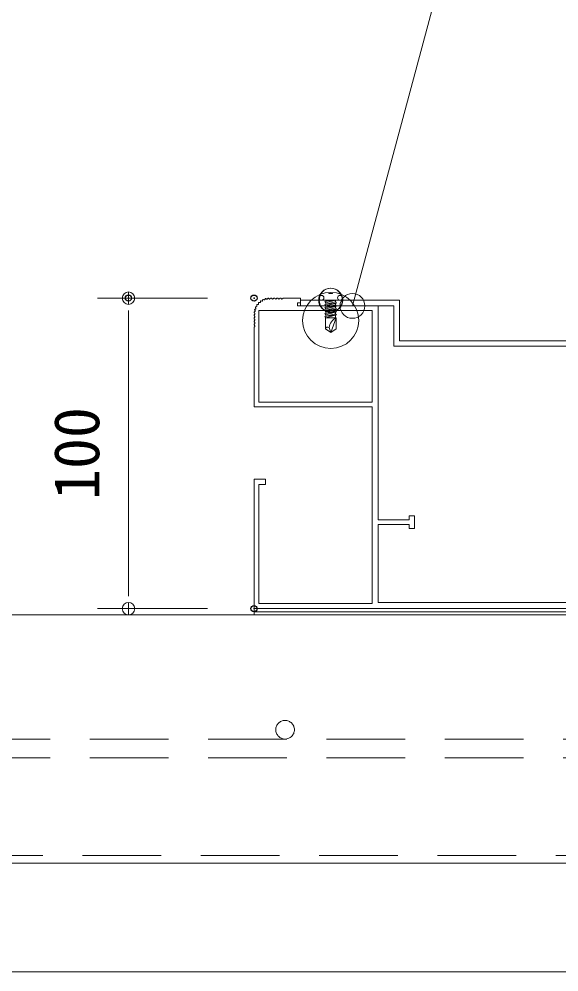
# Model space of a CAD drawing. Units: millimetres, scale not verified. Extents: x -1485 to 1485, y -1050 to 1050.
# Drawn here: x -437.7 to -263.9, y -400.6 to -93.8 of the extents above; entities that cross this region are included whole.
import ezdxf
from ezdxf.enums import TextEntityAlignment as Align

# ---------------------------------------------------------------- set-up
doc = ezdxf.new("R2010")
doc.units = ezdxf.units.MM
doc.header["$LTSCALE"] = 4
doc.header["$PDMODE"] = 32
doc.header["$PDSIZE"] = 2
doc.linetypes.add('USER2', pattern=[9.525, 6.35, -3.175])
for name, color, linetype, lineweight in [('0-0_0', 7, 'Continuous', 18), ('0-3_KUTAI', 3, 'Continuous', 18), ('0-4_BOUSUI', 1, 'Continuous', 18), ('0-5_KANAMONO_SCREW', 4, 'Continuous', 18), ('0-6_dannnetu', 6, 'Continuous', 18), ('0-7_KANAMONO', 4, 'Continuous', 18), ('0-8_MOJI', 7, 'Continuous', 18), ('0-9_ecom', 7, 'Continuous', 18), ('0-C_00KANAMONO', 5, 'Continuous', 18), ('2-1_buhin', 2, 'USER2', 18), ('2-2_tensen', 7, 'USER2', 18)]:
    doc.layers.add(name, color=color, linetype=linetype, lineweight=lineweight)
doc.layers.add('0-1_DEFPOINTS', color=7, linetype='Continuous')
doc.layers.add('2-0', color=7, linetype='Continuous')
doc.styles.add('ＭＳ ゴシック', font='')
doc.styles.get('ＭＳ ゴシック').set_extended_font_data('MS Gothic')

# ---------------------------------------------------------------- blocks, each defined once
blk = doc.blocks.new('sd-n13')
at = {"layer": '0-5_KANAMONO_SCREW'}
for p, q in [((-3.75, 0), (3.75, 0)), ((-2.4, -0.5), (1.6, 0)), ((-2.4, -0.5), (-0.445, 0)), ((-1.9, -1), (2.009, 0)), ((-1.9, 0), (-1.9, -0.372)), ((-1.9, -1), (-2.4, -0.5)), ((-2.4, -1.7), (1.9, -0.6)), ((-2.4, -1.7), (2.4, -1.1)), ((-1.9, -2.2), (-2.4, -1.7)), ((-2.4, -2.9), (1.9, -1.8)), ((-2.4, -2.9), (2.4, -2.3)), ((-1.9, -3.4), (-2.4, -2.9)), ((-2.4, -4.1), (1.9, -3)), ((-2.4, -4.1), (2.4, -3.5)), ((-1.9, -1), (-1.9, -1.572)), ((-1.9, -2.2), (2.4, -1.1)), ((-1.9, -2.2), (-1.9, -2.772)), ((-1.9, -3.4), (2.4, -2.3)), ((-1.9, -3.4), (-1.9, -3.972)), ((-1.9, -4.6), (2.4, -3.5)), ((1.9, -0.028), (1.9, -0.6)), ((2.4, -1.1), (1.9, -0.6)), ((1.9, -1.228), (1.9, -1.8)), ((2.4, -2.3), (1.9, -1.8)), ((1.9, -2.428), (1.9, -3)), ((2.4, -3.5), (1.9, -3)), ((1.9, -3.628), (1.9, -4.2)), ((-1.9, -4.6), (-2.4, -4.1)), ((-2.4, -5.3), (1.9, -4.2)), ((-2.4, -5.3), (2.4, -4.7)), ((-1.9, -5.8), (-2.4, -5.3)), ((-2.4, -6.5), (1.9, -5.4)), ((-2.4, -6.5), (2.4, -5.9)), ((-1.9, -7), (-2.4, -6.5)), ((2.15, -7), (-2.15, -7)), ((-2.15, -11.495), (-2.15, -7)), ((-1.9, -4.6), (-1.9, -5.172)), ((-1.9, -5.8), (2.4, -4.7)), ((-1.9, -5.8), (-1.9, -6.372)), ((-1.9, -7), (2.4, -5.9)), ((0, -13), (2.15, -7)), ((2.4, -4.7), (1.9, -4.2)), ((1.9, -4.828), (1.9, -5.4)), ((2.4, -5.9), (1.9, -5.4)), ((1.9, -6.028), (1.9, -7)), ((2.15, -11.495), (2.15, -7)), ((0, -13), (-2.15, -11.495)), ((0, -13), (-0.635, -10.995)), ((0, -13), (2.15, -11.495))]:
    blk.add_line(p, q, dxfattribs=at)
blk.add_lwpolyline([(0.75, 3.175), (0.75, 2.675), (-0.75, 2.675), (-0.75, 3.175)], dxfattribs=at)
for centre, radius in [((-0.091, 0.076), 4.75), ((0.091, 0.076), 4.75), ((0, -8.096), 11.296), ((0, -8.096), 11.296), ((-3.75, 1), 1), ((3.75, 1), 1)]:
    blk.add_circle(centre, radius, dxfattribs=at)
for centre, radius, start, end in [((4.694, -11.742), 5.381, 118.2142, 172.01632), ((-1.206, -11.809), 0.995, 54.94761, 161.58289)]:
    blk.add_arc(centre, radius, start, end, dxfattribs=at)
blk = doc.blocks.new('1')
at = {"layer": '0-C_00KANAMONO'}
for p, q in [((752.855, 227.348), (752.829, 227.18)), ((753.302, 227.401), (753.157, 227.489)), ((753.65, 227.668), (753.595, 227.507)), ((754.099, 227.642), (753.971, 227.754)), ((754.488, 227.846), (754.406, 227.696)), ((754.926, 227.742), (754.819, 227.875)), ((755.452, 227.92), (755.211, 227.715)), ((755.952, 227.715), (755.711, 227.92)), ((756.452, 227.92), (756.211, 227.715)), ((756.952, 227.715), (756.711, 227.92)), ((757.452, 227.92), (757.211, 227.715)), ((757.952, 227.715), (757.711, 227.92)), ((758.452, 227.92), (758.211, 227.715)), ((758.952, 227.715), (758.711, 227.92)), ((759.452, 227.92), (759.211, 227.715)), ((750.295, 224.078), (750.407, 223.95)), ((750.542, 224.454), (750.381, 224.399)), ((750.56, 224.893), (750.648, 224.747)), ((750.869, 225.22), (750.701, 225.194)), ((750.963, 225.648), (751.025, 225.49)), ((751.324, 225.917), (751.154, 225.921)), ((751.491, 226.323), (751.524, 226.156)), ((751.893, 226.525), (751.726, 226.558)), ((752.129, 226.895), (752.132, 226.725)), ((752.559, 227.024), (752.401, 227.086)), ((750.334, 222.838), (750.129, 222.597)), ((750.129, 222.338), (750.334, 222.097)), ((750.334, 221.838), (750.129, 221.597)), ((750.129, 221.338), (750.334, 221.097)), ((750.174, 223.23), (750.307, 223.123)), ((750.353, 223.643), (750.203, 223.561)), ((750.334, 220.838), (750.129, 220.597)), ((750.129, 220.338), (750.334, 220.097)), ((750.334, 219.838), (750.129, 219.597)), ((750.129, 219.338), (750.334, 219.097)), ((750.334, 218.838), (750.129, 218.597)), ((750.082, 127.967), (869.582, 127.967))]:
    blk.add_line(p, q, dxfattribs=at)
for points in [[(869.663, 128.961), (863.582, 129.967), (790.082, 129.967), (790.082, 155.067), (800.082, 155.067), (800.082, 153.817), (801.782, 153.817), (801.782, 157.817), (800.082, 157.817), (800.082, 156.567), (790.082, 156.567), (790.082, 225.467), (764.082, 225.467), (764.082, 226.467), (765.082, 226.467), (765.082, 227.967), (759.582, 227.967)], [(750.082, 218.467), (750.082, 192.967), (788.082, 192.967), (788.082, 129.667), (751.582, 129.667), (751.582, 167.967), (753.782, 167.967), (753.782, 169.667), (750.082, 169.667), (750.082, 127.967)]]:
    blk.add_lwpolyline(points, dxfattribs=at)
blk.add_lwpolyline([(751.582, 223.967), (788.082, 223.967), (788.082, 194.467), (751.582, 194.467)], close=True, dxfattribs=at)
for centre, radius, start, end in [((752.328, 226.899), 0.2, 68.84705, 181.15295), ((752.632, 227.211), 0.2, 248.84705, 351.15295), ((753.053, 227.318), 0.2, 58.84705, 171.15295), ((753.406, 227.572), 0.2, 238.84705, 341.15295), ((753.839, 227.604), 0.2, 48.84705, 161.15295), ((754.231, 227.793), 0.2, 228.84705, 331.15295), ((754.663, 227.749), 0.2, 38.84705, 151.15295), ((755.082, 227.867), 0.2, 218.84705, 310.36125), ((755.582, 227.767), 0.2, 49.63875, 130.36125), ((756.082, 227.867), 0.2, 229.63875, 310.36125), ((756.582, 227.767), 0.2, 49.63875, 130.36125), ((757.082, 227.867), 0.2, 229.63875, 310.36125), ((757.582, 227.767), 0.2, 49.63875, 130.36125), ((758.082, 227.867), 0.2, 229.63875, 310.36125), ((758.582, 227.767), 0.2, 49.63875, 130.36125), ((759.082, 227.867), 0.2, 229.63875, 310.36125), ((759.582, 227.767), 0.2, 90, 130.36125), ((750.445, 224.21), 0.2, 108.84705, 221.15295), ((750.731, 224.996), 0.2, 98.84705, 211.15295), ((750.477, 224.643), 0.2, 288.84705, 31.15295), ((750.838, 225.417), 0.2, 278.84705, 21.15295), ((751.15, 225.721), 0.2, 88.84705, 201.15295), ((751.328, 226.117), 0.2, 268.84705, 11.15295), ((751.688, 226.362), 0.2, 78.84705, 191.15295), ((751.932, 226.721), 0.2, 258.84705, 1.15295), ((750.282, 222.467), 0.2, 139.63875, 220.36125), ((750.282, 221.467), 0.2, 139.63875, 220.36125), ((750.3, 223.386), 0.2, 118.84705, 231.15295), ((750.182, 222.967), 0.2, 319.63875, 51.15295), ((750.182, 221.967), 0.2, 319.63875, 40.36125), ((750.182, 220.967), 0.2, 319.63875, 40.36125), ((750.256, 223.818), 0.2, 298.84705, 41.15295), ((750.282, 220.467), 0.2, 139.63875, 220.36125), ((750.282, 219.467), 0.2, 139.63875, 220.36125), ((750.282, 218.467), 0.2, 139.63875, 180), ((750.182, 219.967), 0.2, 319.63875, 40.36125), ((750.182, 218.967), 0.2, 319.63875, 40.36125), ((869.582, 128.467), 0.5, 270, 80.60091)]:
    blk.add_arc(centre, radius, start, end, dxfattribs=at)
blk = doc.blocks.new('_Dot')
at = {"layer": '0-0_0'}
for p, q in [((-0.5, 0), (-1, 0)), ((0.25, 0), (-0.25, 0))]:
    blk.add_line(p, q, dxfattribs=at)
blk.add_circle((0, 0), 0.25, dxfattribs=at)
blk = doc.blocks.new('D3')
at = {"layer": '0-1_DEFPOINTS'}
for p in [(1082.523, 866.357), (1122.952, 866.357), (1122.952, 766.357)]:
    blk.add_point(p, dxfattribs=at)
at = {"layer": '0-8_MOJI'}
for p, q in [((1107.952, 866.357), (1072.523, 866.357)), ((1082.523, 774.357), (1082.523, 858.357)), ((1107.952, 766.357), (1072.523, 766.357))]:
    blk.add_line(p, q, dxfattribs=at)
at = {"layer": '0-8_MOJI', "xscale": 8, "yscale": 8}
for p, rotation in [((1082.523, 866.357), 90), ((1082.523, 766.357), 270)]:
    blk.add_blockref('_Dot', p, dxfattribs=dict(at, rotation=rotation))
at = {"layer": '0-8_MOJI', "style": 'ＭＳ ゴシック'}
blk.add_text('100', height=14.66, rotation=90, dxfattribs=at).set_placement((1077.523, 801.357), align=Align.BOTTOM_LEFT)

msp = doc.modelspace()

# ---------------------------------------------------------------- linework, layer by layer
at = {"layer": '0-3_KUTAI'}
msp.add_line((562.952, -285.643), (-836.398, -285.643), dxfattribs=at)
at = {"layer": '0-4_BOUSUI'}
msp.add_line((562.952, -400.643), (-836.398, -400.643), dxfattribs=at)
msp.add_lwpolyline([(-362.048, -283.643), (-112.048, -283.643), (-112.048, -284.643), (-362.048, -284.643)], close=True, dxfattribs=at)
at = {"layer": '0-6_dannnetu'}
msp.add_line((562.952, -365.643), (-836.398, -365.643), dxfattribs=at)
at = {"layer": '0-7_KANAMONO'}
msp.add_lwpolyline([(-247.048, -197.343), (-315.248, -197.343), (-315.248, -184.343), (-347.048, -184.343), (-347.048, -186.143), (-317.048, -186.143), (-317.048, -199.143), (-247.048, -199.143)], close=True, dxfattribs=at)
at = {"layer": '0-8_MOJI'}
msp.add_line((-330.346, -186.143), (-266.7, 51.389), dxfattribs=at)
msp.add_circle((-330.346, -186.143), 4, dxfattribs=at)
at = {"layer": '0-9_ecom', "color": 1}
for p, q in [((-362.048, -284.643), (-362.048, -285.643)), ((562.952, -284.643), (-362.048, -284.643))]:
    msp.add_line(p, q, dxfattribs=at)
at = {"layer": '2-1_buhin'}
msp.add_line((-836.398, -363.143), (562.952, -363.143), dxfattribs=at)
at = {"layer": '2-2_tensen'}
for p, q in [((562.952, -325.643), (-836.398, -325.643)), ((562.952, -331.643), (-836.398, -331.643))]:
    msp.add_line(p, q, dxfattribs=at)
msp.add_circle((-352.048, -322.643), 3, dxfattribs=at)

# ---------------------------------------------------------------- block references
at = {"layer": '0-5_KANAMONO_SCREW', "xscale": 0.8, "yscale": 0.8}
msp.add_blockref('sd-n13', (-337.363, -184.343), dxfattribs=at)
at = {"layer": '0-8_MOJI'}
msp.add_blockref('D3', (-1485, -1050), dxfattribs=at)
at = {"layer": '2-0'}
msp.add_blockref('1', (-1112.13, -411.61), dxfattribs=at)

doc.saveas('drawing.dxf')
